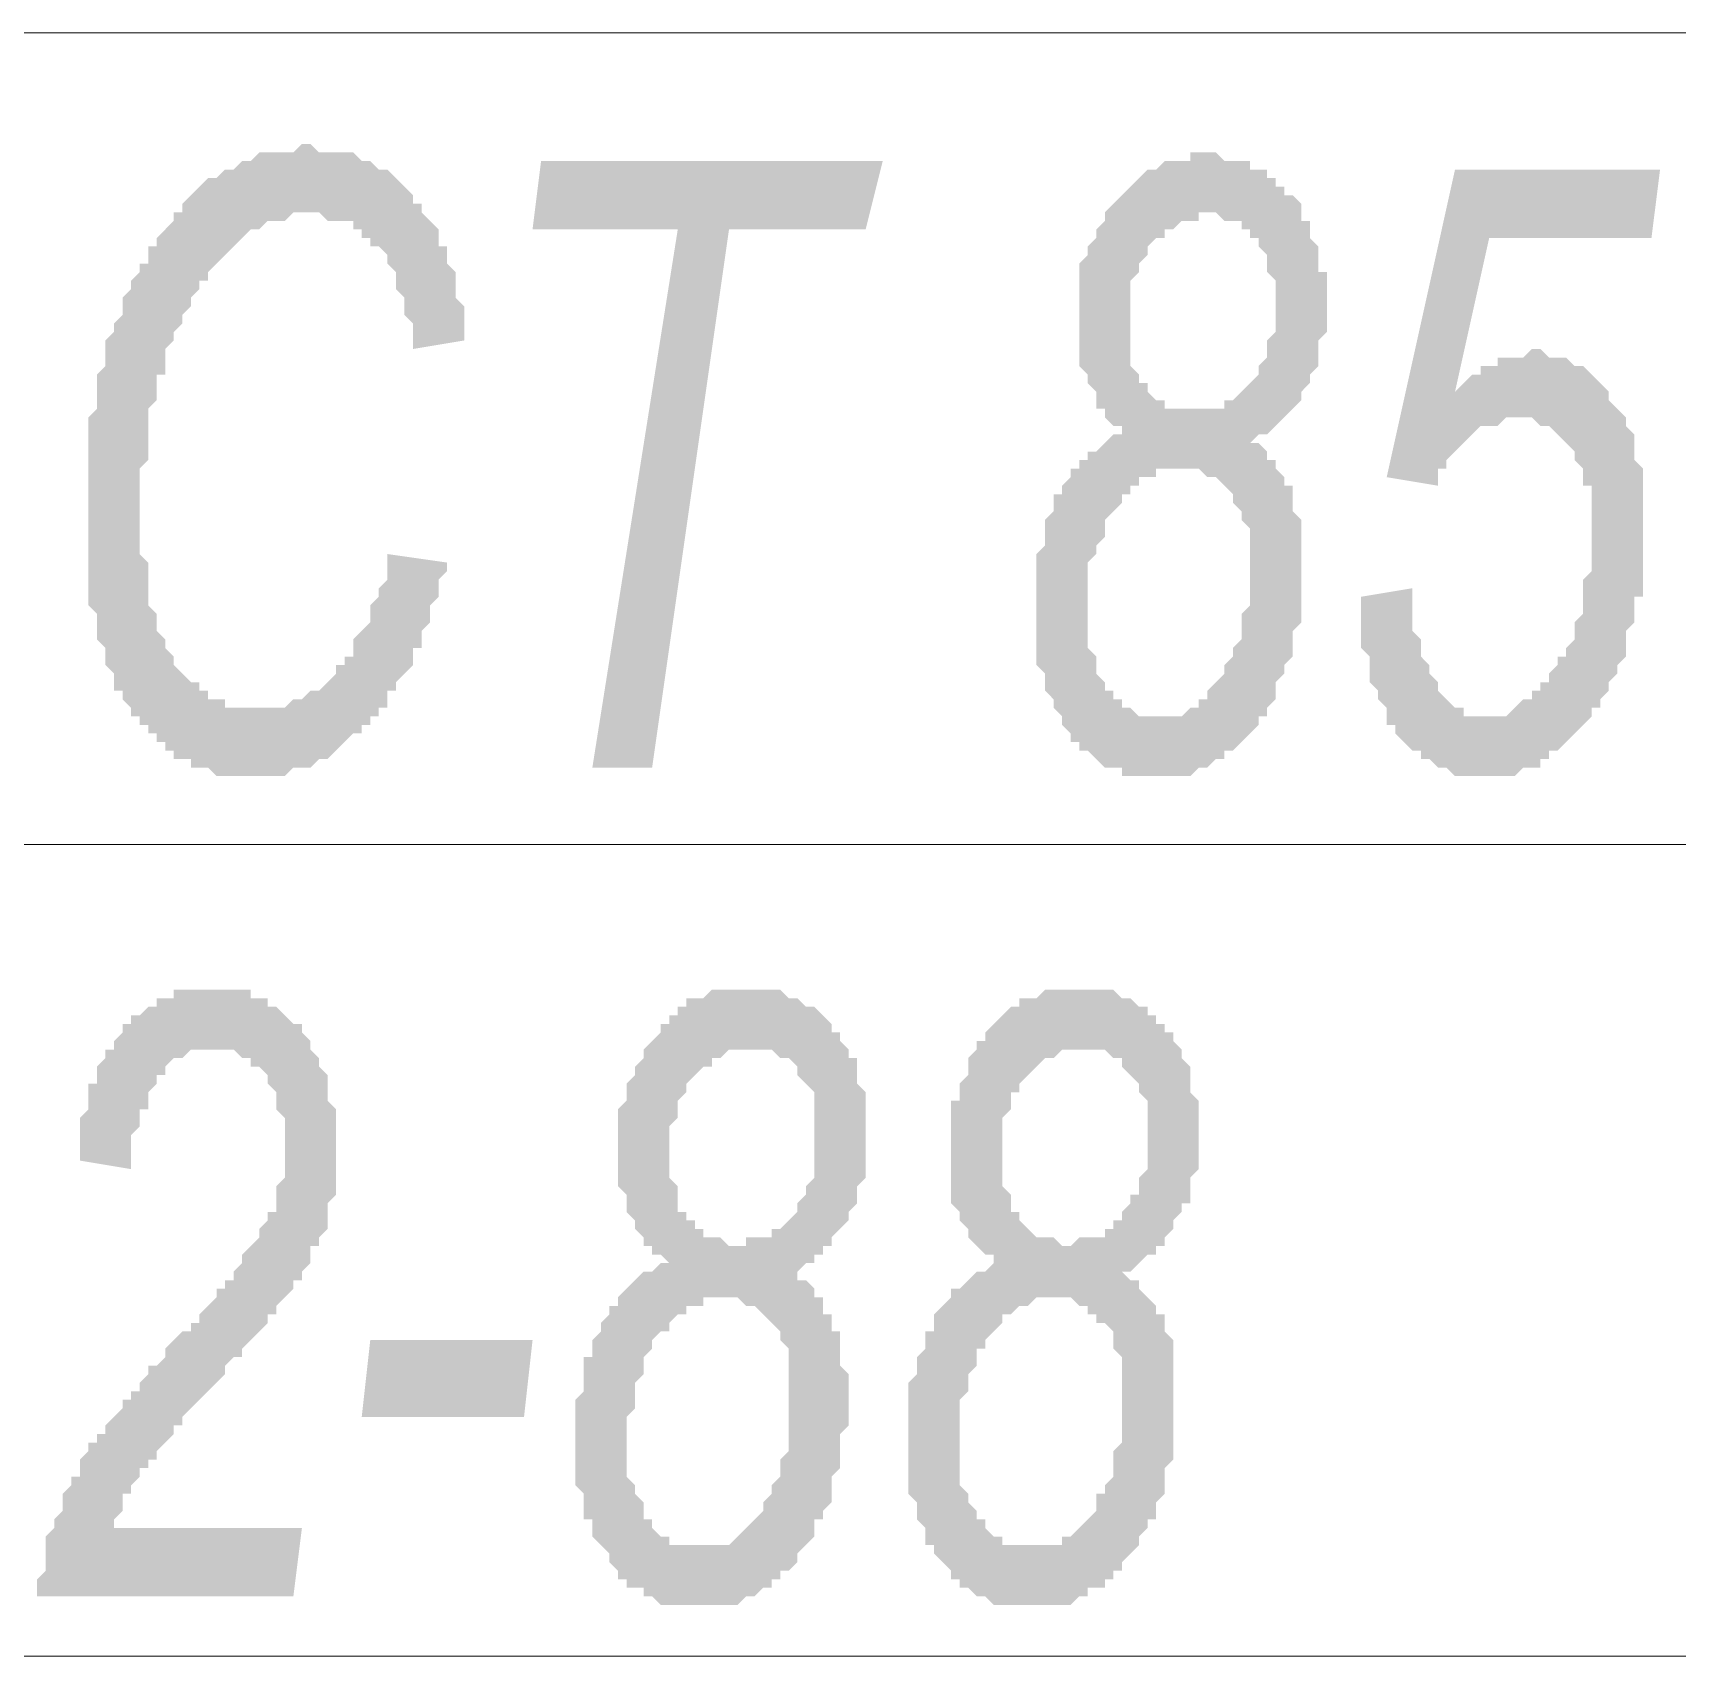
# Model space of a CAD drawing. Header units: millimetres. Extents: x 1372 to 666090, y 1285 to 31551.
# Drawn here: x 630213 to 631016, y 24317 to 25109 of the extents above; entities that cross this region are included whole.
import ezdxf

# ---------------------------------------------------------------- set-up
doc = ezdxf.new("R2010")
doc.units = ezdxf.units.MM
doc.layers.add('PDF _0', color=7, linetype='Continuous')
doc.layers.add('PDF _75-АЗ Штамп', color=7, linetype='Continuous')

msp = doc.modelspace()

# ---------------------------------------------------------------- hatches: boundary and pattern name
at = {"layer": 'PDF _75-АЗ Штамп', "transparency": 33554559}
for points in [[(630386.07, 24854.88), (630415.27, 24850.71), (630415.27, 24846.54), (630411.1, 24842.37), (630411.1, 24838.2), (630411.1, 24834.03), (630406.93, 24829.85), (630406.93, 24825.68), (630406.93, 24821.51), (630402.75, 24817.34), (630402.75, 24813.17), (630402.75, 24809), (630398.58, 24809), (630398.58, 24804.83), (630398.58, 24800.65), (630394.41, 24796.48), (630394.41, 24796.48), (630390.24, 24792.31), (630390.24, 24788.14), (630386.07, 24788.14), (630386.07, 24783.97), (630386.07, 24779.8), (630381.9, 24779.8), (630381.9, 24775.63), (630377.73, 24775.63), (630377.73, 24771.45), (630373.55, 24771.45), (630373.55, 24767.28), (630369.38, 24767.28), (630365.21, 24763.11), (630365.21, 24763.11), (630361.04, 24758.94), (630361.04, 24758.94), (630356.87, 24754.77), (630352.7, 24754.77), (630352.7, 24754.77), (630348.53, 24750.6), (630344.35, 24750.6), (630344.35, 24750.6), (630340.18, 24750.6), (630336.01, 24746.43), (630336.01, 24746.43), (630331.84, 24746.43), (630327.67, 24746.43), (630327.67, 24746.43), (630323.5, 24746.43), (630319.33, 24746.43), (630319.33, 24746.43), (630319.33, 24746.43), (630315.16, 24746.43), (630310.98, 24746.43), (630306.81, 24746.43), (630306.81, 24746.43), (630302.64, 24746.43), (630298.47, 24750.6), (630298.47, 24750.6), (630294.3, 24750.6), (630290.13, 24750.6), (630290.13, 24754.77), (630285.96, 24754.77), (630281.78, 24754.77), (630281.78, 24758.94), (630277.61, 24758.94), (630277.61, 24763.11), (630273.44, 24763.11), (630273.44, 24767.28), (630269.27, 24767.28), (630269.27, 24771.45), (630265.1, 24771.45), (630265.1, 24775.63), (630260.93, 24775.63), (630260.93, 24779.8), (630260.93, 24779.8), (630256.76, 24783.97), (630256.76, 24788.14), (630252.58, 24788.14), (630252.58, 24792.31), (630252.58, 24796.48), (630248.41, 24800.65), (630248.41, 24800.65), (630248.41, 24804.83), (630248.41, 24809), (630244.24, 24813.17), (630244.24, 24817.34), (630244.24, 24821.51), (630244.24, 24825.68), (630240.07, 24829.85), (630240.07, 24834.03), (630240.07, 24838.2), (630240.07, 24842.37), (630240.07, 24846.54), (630240.07, 24850.71), (630240.07, 24854.88), (630240.07, 24859.05), (630240.07, 24863.22), (630240.07, 24867.4), (630240.07, 24871.57), (630240.07, 24871.57), (630240.07, 24879.91), (630240.07, 24884.08), (630240.07, 24888.25), (630240.07, 24892.42), (630240.07, 24896.6), (630240.07, 24900.77), (630240.07, 24904.94), (630240.07, 24909.11), (630240.07, 24913.28), (630240.07, 24917.45), (630240.07, 24921.62), (630244.24, 24925.8), (630244.24, 24929.97), (630244.24, 24934.14), (630244.24, 24934.14), (630244.24, 24938.31), (630244.24, 24942.48), (630248.41, 24946.65), (630248.41, 24950.82), (630248.41, 24955), (630248.41, 24959.17), (630252.58, 24963.34), (630252.58, 24963.34), (630252.58, 24967.51), (630256.76, 24971.68), (630256.76, 24975.85), (630256.76, 24980.02), (630260.93, 24984.2), (630260.93, 24984.2), (630260.93, 24988.37), (630265.1, 24992.54), (630265.1, 24996.71), (630269.27, 24996.71), (630269.27, 25000.88), (630269.27, 25005.05), (630273.44, 25005.05), (630273.44, 25009.22), (630277.61, 25013.39), (630277.61, 25013.39), (630281.78, 25017.57), (630281.78, 25021.74), (630285.96, 25021.74), (630285.96, 25025.91), (630290.13, 25030.08), (630290.13, 25030.08), (630294.3, 25034.25), (630294.3, 25034.25), (630298.47, 25038.42), (630302.64, 25038.42), (630302.64, 25038.42), (630306.81, 25042.59), (630306.81, 25042.59), (630310.98, 25042.59), (630315.16, 25046.77), (630315.16, 25046.77), (630319.33, 25046.77), (630323.5, 25050.94), (630323.5, 25050.94), (630327.67, 25050.94), (630331.84, 25050.94), (630331.84, 25050.94), (630336.01, 25050.94), (630340.18, 25050.94), (630340.18, 25050.94), (630344.35, 25055.11), (630348.53, 25055.11), (630348.53, 25055.11), (630352.7, 25050.94), (630356.87, 25050.94), (630361.04, 25050.94), (630361.04, 25050.94), (630365.21, 25050.94), (630369.38, 25050.94), (630369.38, 25050.94), (630373.55, 25046.77), (630377.73, 25046.77), (630377.73, 25046.77), (630381.9, 25042.59), (630386.07, 25042.59), (630386.07, 25042.59), (630390.24, 25038.42), (630390.24, 25038.42), (630394.41, 25034.25), (630394.41, 25034.25), (630398.58, 25030.08), (630398.58, 25030.08), (630398.58, 25025.91), (630402.75, 25025.91), (630402.75, 25021.74), (630406.93, 25017.57), (630406.93, 25017.57), (630411.1, 25013.39), (630411.1, 25009.22), (630411.1, 25005.05), (630415.27, 25005.05), (630415.27, 25000.88), (630415.27, 24996.71), (630419.44, 24992.54), (630419.44, 24988.37), (630419.44, 24984.2), (630419.44, 24980.02), (630423.61, 24975.85), (630423.61, 24971.68), (630423.61, 24967.51), (630423.61, 24963.34), (630423.61, 24959.17), (630423.61, 24959.17), (630398.58, 24955), (630398.58, 24959.17), (630398.58, 24967.51), (630394.41, 24971.68), (630394.41, 24975.85), (630394.41, 24975.85), (630394.41, 24980.02), (630390.24, 24984.2), (630390.24, 24988.37), (630390.24, 24992.54), (630386.07, 24996.71), (630386.07, 24996.71), (630386.07, 25000.88), (630381.9, 25005.05), (630381.9, 25005.05), (630377.73, 25005.05), (630377.73, 25009.22), (630373.55, 25009.22), (630373.55, 25013.39), (630369.38, 25013.39), (630369.38, 25017.57), (630365.21, 25017.57), (630361.04, 25017.57), (630361.04, 25017.57), (630356.87, 25017.57), (630352.7, 25021.74), (630348.53, 25021.74), (630348.53, 25021.74), (630344.35, 25021.74), (630344.35, 25021.74), (630340.18, 25021.74), (630336.01, 25017.57), (630336.01, 25017.57), (630331.84, 25017.57), (630327.67, 25017.57), (630327.67, 25017.57), (630323.5, 25013.39), (630319.33, 25013.39), (630319.33, 25013.39), (630315.16, 25009.22), (630315.16, 25009.22), (630310.98, 25005.05), (630310.98, 25005.05), (630306.81, 25000.88), (630306.81, 25000.88), (630302.64, 24996.71), (630302.64, 24996.71), (630298.47, 24992.54), (630298.47, 24988.37), (630294.3, 24988.37), (630294.3, 24984.2), (630290.13, 24980.02), (630290.13, 24975.85), (630285.96, 24971.68), (630285.96, 24971.68), (630285.96, 24967.51), (630281.78, 24963.34), (630281.78, 24963.34), (630281.78, 24959.17), (630277.61, 24955), (630277.61, 24950.82), (630277.61, 24946.65), (630277.61, 24942.48), (630273.44, 24942.48), (630273.44, 24938.31), (630273.44, 24934.14), (630273.44, 24929.97), (630269.27, 24925.8), (630269.27, 24921.62), (630269.27, 24917.45), (630269.27, 24913.28), (630269.27, 24909.11), (630269.27, 24904.94), (630269.27, 24900.77), (630265.1, 24896.6), (630265.1, 24892.42), (630265.1, 24888.25), (630265.1, 24884.08), (630265.1, 24879.91), (630265.1, 24875.74), (630265.1, 24871.57), (630265.1, 24867.4), (630265.1, 24863.22), (630265.1, 24859.05), (630265.1, 24854.88), (630269.27, 24850.71), (630269.27, 24846.54), (630269.27, 24842.37), (630269.27, 24838.2), (630269.27, 24834.03), (630269.27, 24829.85), (630273.44, 24825.68), (630273.44, 24821.51), (630273.44, 24817.34), (630273.44, 24817.34), (630277.61, 24813.17), (630277.61, 24809), (630277.61, 24809), (630281.78, 24804.83), (630281.78, 24804.83), (630281.78, 24800.65), (630285.96, 24796.48), (630285.96, 24796.48), (630290.13, 24792.31), (630294.3, 24792.31), (630294.3, 24788.14), (630298.47, 24788.14), (630298.47, 24783.97), (630302.64, 24783.97), (630306.81, 24783.97), (630306.81, 24779.8), (630310.98, 24779.8), (630315.16, 24779.8), (630315.16, 24779.8), (630319.33, 24779.8), (630323.5, 24779.8), (630323.5, 24779.8), (630327.67, 24779.8), (630327.67, 24779.8), (630331.84, 24779.8), (630336.01, 24779.8), (630336.01, 24779.8), (630340.18, 24783.97), (630340.18, 24783.97), (630344.35, 24783.97), (630348.53, 24788.14), (630348.53, 24788.14), (630352.7, 24788.14), (630356.87, 24792.31), (630356.87, 24792.31), (630361.04, 24796.48), (630361.04, 24800.65), (630365.21, 24800.65), (630365.21, 24804.83), (630369.38, 24804.83), (630369.38, 24809), (630369.38, 24813.17), (630373.55, 24817.34), (630373.55, 24817.34), (630377.73, 24821.51), (630377.73, 24825.68), (630377.73, 24829.85), (630381.9, 24834.03), (630381.9, 24838.2), (630381.9, 24838.2), (630386.07, 24842.37), (630386.07, 24846.54), (630386.07, 24850.71), (630386.07, 24854.88)], [(630486.18, 24750.6), (630527.9, 25013.39), (630456.98, 25013.39), (630461.15, 25046.77), (630628.01, 25046.77), (630619.67, 25013.39), (630552.92, 25013.39), (630515.38, 24750.6)], [(630861.61, 24834.03), (630886.64, 24838.2), (630886.64, 24834.03), (630886.64, 24829.85), (630886.64, 24829.85), (630886.64, 24825.68), (630886.64, 24821.51), (630886.64, 24817.34), (630890.81, 24813.17), (630890.81, 24809), (630890.81, 24804.83), (630890.81, 24804.83), (630894.98, 24800.65), (630894.98, 24796.48), (630899.15, 24792.31), (630899.15, 24788.14), (630899.15, 24788.14), (630903.32, 24783.97), (630903.32, 24783.97), (630907.49, 24779.8), (630911.66, 24779.8), (630911.66, 24775.63), (630915.84, 24775.63), (630920.01, 24775.63), (630920.01, 24775.63), (630924.18, 24775.63), (630924.18, 24775.63), (630928.35, 24775.63), (630932.52, 24775.63), (630932.52, 24775.63), (630936.69, 24779.8), (630936.69, 24779.8), (630940.86, 24783.97), (630945.04, 24783.97), (630945.04, 24788.14), (630945.04, 24788.14), (630949.21, 24788.14), (630949.21, 24792.31), (630953.38, 24792.31), (630953.38, 24796.48), (630957.55, 24800.65), (630957.55, 24804.83), (630961.72, 24804.83), (630961.72, 24809), (630965.89, 24813.17), (630965.89, 24817.34), (630965.89, 24821.51), (630965.89, 24821.51), (630970.06, 24825.68), (630970.06, 24829.85), (630970.06, 24834.03), (630970.06, 24838.2), (630970.06, 24842.37), (630974.24, 24846.54), (630974.24, 24850.71), (630974.24, 24854.88), (630974.24, 24854.88), (630974.24, 24859.05), (630974.24, 24863.22), (630974.24, 24867.4), (630974.24, 24871.57), (630974.24, 24875.74), (630974.24, 24879.91), (630974.24, 24884.08), (630974.24, 24888.25), (630970.06, 24888.25), (630970.06, 24892.42), (630970.06, 24896.6), (630965.89, 24900.77), (630965.89, 24904.94), (630965.89, 24904.94), (630961.72, 24909.11), (630961.72, 24909.11), (630957.55, 24913.28), (630957.55, 24913.28), (630953.38, 24917.45), (630949.21, 24917.45), (630949.21, 24917.45), (630945.04, 24921.62), (630940.86, 24921.62), (630940.86, 24921.62), (630936.69, 24921.62), (630932.52, 24921.62), (630932.52, 24921.62), (630928.35, 24917.45), (630924.18, 24917.45), (630924.18, 24917.45), (630920.01, 24917.45), (630915.84, 24913.28), (630915.84, 24913.28), (630911.66, 24909.11), (630911.66, 24909.11), (630907.49, 24904.94), (630907.49, 24904.94), (630903.32, 24900.77), (630903.32, 24896.6), (630899.15, 24896.6), (630899.15, 24892.42), (630899.15, 24888.25), (630874.12, 24892.42), (630907.49, 25042.59), (631007.61, 25042.59), (631003.43, 25009.22), (630924.18, 25009.22), (630907.49, 24934.14), (630911.66, 24938.31), (630911.66, 24938.31), (630915.84, 24942.48), (630920.01, 24942.48), (630920.01, 24946.65), (630924.18, 24946.65), (630924.18, 24946.65), (630928.35, 24946.65), (630928.35, 24950.82), (630932.52, 24950.82), (630936.69, 24950.82), (630936.69, 24950.82), (630940.86, 24950.82), (630945.04, 24955), (630945.04, 24955), (630949.21, 24955), (630953.38, 24950.82), (630953.38, 24950.82), (630957.55, 24950.82), (630961.72, 24950.82), (630961.72, 24950.82), (630965.89, 24946.65), (630965.89, 24946.65), (630970.06, 24946.65), (630974.24, 24942.48), (630974.24, 24942.48), (630978.41, 24938.31), (630978.41, 24938.31), (630982.58, 24934.14), (630982.58, 24929.97), (630982.58, 24929.97), (630986.75, 24925.8), (630986.75, 24925.8), (630990.92, 24921.62), (630990.92, 24917.45), (630990.92, 24917.45), (630995.09, 24913.28), (630995.09, 24909.11), (630995.09, 24904.94), (630995.09, 24900.77), (630999.26, 24896.6), (630999.26, 24892.42), (630999.26, 24888.25), (630999.26, 24884.08), (630999.26, 24879.91), (630999.26, 24875.74), (630999.26, 24871.57), (630999.26, 24867.4), (630999.26, 24863.22), (630999.26, 24859.05), (630999.26, 24854.88), (630999.26, 24850.71), (630999.26, 24846.54), (630999.26, 24842.37), (630999.26, 24838.2), (630999.26, 24834.03), (630995.09, 24834.03), (630995.09, 24829.85), (630995.09, 24825.68), (630995.09, 24821.51), (630990.92, 24817.34), (630990.92, 24813.17), (630990.92, 24809), (630990.92, 24804.83), (630986.75, 24800.65), (630986.75, 24796.48), (630986.75, 24796.48), (630982.58, 24792.31), (630982.58, 24788.14), (630978.41, 24783.97), (630978.41, 24779.8), (630974.24, 24779.8), (630974.24, 24775.63), (630970.06, 24771.45), (630970.06, 24771.45), (630965.89, 24767.28), (630965.89, 24767.28), (630961.72, 24763.11), (630961.72, 24763.11), (630957.55, 24758.94), (630953.38, 24758.94), (630953.38, 24754.77), (630949.21, 24754.77), (630949.21, 24750.6), (630945.04, 24750.6), (630940.86, 24750.6), (630940.86, 24750.6), (630936.69, 24746.43), (630932.52, 24746.43), (630932.52, 24746.43), (630928.35, 24746.43), (630924.18, 24746.43), (630924.18, 24746.43), (630920.01, 24746.43), (630915.84, 24746.43), (630915.84, 24746.43), (630911.66, 24746.43), (630907.49, 24746.43), (630907.49, 24746.43), (630903.32, 24750.6), (630899.15, 24750.6), (630899.15, 24750.6), (630894.98, 24754.77), (630894.98, 24754.77), (630890.81, 24754.77), (630890.81, 24758.94), (630886.64, 24758.94), (630882.46, 24763.11), (630882.46, 24763.11), (630878.29, 24767.28), (630878.29, 24771.45), (630874.12, 24771.45), (630874.12, 24775.63), (630874.12, 24779.8), (630869.95, 24783.97), (630869.95, 24788.14), (630869.95, 24788.14), (630865.78, 24792.31), (630865.78, 24796.48), (630865.78, 24800.65), (630865.78, 24804.83), (630861.61, 24809), (630861.61, 24813.17), (630861.61, 24817.34), (630861.61, 24821.51), (630861.61, 24825.68), (630861.61, 24829.85), (630861.61, 24829.85), (630861.61, 24834.03), (630861.61, 24834.03)], [(630215.04, 24345.97), (630215.04, 24350.14), (630215.04, 24354.31), (630219.21, 24358.49), (630219.21, 24362.66), (630219.21, 24366.83), (630219.21, 24371), (630219.21, 24375.17), (630223.38, 24379.34), (630223.38, 24383.51), (630223.38, 24383.51), (630227.56, 24387.69), (630227.56, 24391.86), (630227.56, 24391.86), (630227.56, 24396.03), (630231.73, 24400.2), (630231.73, 24404.37), (630235.9, 24404.37), (630235.9, 24408.54), (630235.9, 24412.71), (630240.07, 24416.89), (630240.07, 24421.06), (630244.24, 24421.06), (630244.24, 24425.23), (630244.24, 24425.23), (630248.41, 24425.23), (630248.41, 24429.4), (630248.41, 24429.4), (630252.58, 24433.57), (630252.58, 24433.57), (630256.76, 24437.74), (630256.76, 24441.91), (630260.93, 24441.91), (630260.93, 24446.09), (630265.1, 24446.09), (630265.1, 24450.26), (630269.27, 24454.43), (630269.27, 24458.6), (630273.44, 24458.6), (630277.61, 24462.77), (630277.61, 24466.94), (630281.78, 24471.11), (630285.96, 24475.29), (630290.13, 24475.29), (630290.13, 24479.46), (630294.3, 24479.46), (630294.3, 24483.63), (630298.47, 24487.8), (630302.64, 24491.97), (630302.64, 24496.14), (630306.81, 24496.14), (630306.81, 24500.31), (630310.98, 24500.31), (630310.98, 24504.49), (630315.16, 24508.66), (630315.16, 24508.66), (630315.16, 24508.66), (630315.16, 24512.83), (630319.33, 24517), (630319.33, 24517), (630323.5, 24521.17), (630323.5, 24525.34), (630327.67, 24529.51), (630327.67, 24533.68), (630331.84, 24533.68), (630331.84, 24537.86), (630331.84, 24542.03), (630331.84, 24542.03), (630331.84, 24546.2), (630336.01, 24550.37), (630336.01, 24554.54), (630336.01, 24558.71), (630336.01, 24562.88), (630336.01, 24567.06), (630336.01, 24571.23), (630336.01, 24575.4), (630336.01, 24575.4), (630336.01, 24579.57), (630331.84, 24583.74), (630331.84, 24587.91), (630331.84, 24592.08), (630327.67, 24596.26), (630327.67, 24596.26), (630327.67, 24600.43), (630323.5, 24604.6), (630319.33, 24604.6), (630319.33, 24608.77), (630315.16, 24608.77), (630315.16, 24608.77), (630310.98, 24612.94), (630306.81, 24612.94), (630306.81, 24612.94), (630302.64, 24612.94), (630302.64, 24612.94), (630298.47, 24612.94), (630294.3, 24612.94), (630294.3, 24612.94), (630290.13, 24612.94), (630285.96, 24608.77), (630285.96, 24608.77), (630281.78, 24608.77), (630277.61, 24604.6), (630277.61, 24600.43), (630273.44, 24600.43), (630273.44, 24596.26), (630273.44, 24596.26), (630269.27, 24592.08), (630269.27, 24587.91), (630269.27, 24583.74), (630265.1, 24583.74), (630265.1, 24579.57), (630265.1, 24575.4), (630260.93, 24571.23), (630260.93, 24567.06), (630260.93, 24562.88), (630260.93, 24558.71), (630260.93, 24554.54), (630235.9, 24558.71), (630235.9, 24562.88), (630235.9, 24567.06), (630235.9, 24571.23), (630235.9, 24575.4), (630235.9, 24579.57), (630240.07, 24583.74), (630240.07, 24587.91), (630240.07, 24592.08), (630240.07, 24596.26), (630244.24, 24596.26), (630244.24, 24600.43), (630244.24, 24604.6), (630248.41, 24608.77), (630248.41, 24612.94), (630252.58, 24612.94), (630252.58, 24617.11), (630256.76, 24621.28), (630256.76, 24621.28), (630256.76, 24625.46), (630260.93, 24625.46), (630260.93, 24629.63), (630265.1, 24629.63), (630269.27, 24633.8), (630269.27, 24633.8), (630273.44, 24633.8), (630273.44, 24637.97), (630277.61, 24637.97), (630281.78, 24637.97), (630281.78, 24642.14), (630285.96, 24642.14), (630290.13, 24642.14), (630290.13, 24642.14), (630294.3, 24642.14), (630298.47, 24642.14), (630298.47, 24642.14), (630302.64, 24642.14), (630306.81, 24642.14), (630310.98, 24642.14), (630310.98, 24642.14), (630315.16, 24642.14), (630319.33, 24642.14), (630319.33, 24637.97), (630323.5, 24637.97), (630327.67, 24637.97), (630327.67, 24633.8), (630331.84, 24633.8), (630331.84, 24633.8), (630336.01, 24629.63), (630336.01, 24629.63), (630340.18, 24625.46), (630344.35, 24625.46), (630344.35, 24621.28), (630348.53, 24617.11), (630348.53, 24617.11), (630348.53, 24612.94), (630352.7, 24608.77), (630352.7, 24604.6), (630352.7, 24604.6), (630356.87, 24600.43), (630356.87, 24596.26), (630356.87, 24592.08), (630356.87, 24587.91), (630361.04, 24583.74), (630361.04, 24579.57), (630361.04, 24575.4), (630361.04, 24571.23), (630361.04, 24567.06), (630361.04, 24562.88), (630361.04, 24562.88), (630361.04, 24558.71), (630361.04, 24554.54), (630361.04, 24554.54), (630361.04, 24550.37), (630361.04, 24546.2), (630361.04, 24542.03), (630356.87, 24537.86), (630356.87, 24533.68), (630356.87, 24529.51), (630356.87, 24525.34), (630352.7, 24521.17), (630352.7, 24517), (630348.53, 24517), (630348.53, 24512.83), (630348.53, 24508.66), (630348.53, 24508.66), (630344.35, 24504.49), (630344.35, 24504.49), (630344.35, 24504.49), (630344.35, 24500.31), (630340.18, 24500.31), (630340.18, 24496.14), (630340.18, 24496.14), (630336.01, 24491.97), (630336.01, 24491.97), (630331.84, 24487.8), (630331.84, 24483.63), (630327.67, 24483.63), (630327.67, 24479.46), (630323.5, 24475.29), (630323.5, 24475.29), (630319.33, 24471.11), (630315.16, 24466.94), (630315.16, 24462.77), (630310.98, 24462.77), (630306.81, 24458.6), (630306.81, 24454.43), (630302.64, 24450.26), (630298.47, 24446.09), (630294.3, 24441.91), (630294.3, 24441.91), (630290.13, 24437.74), (630285.96, 24433.57), (630285.96, 24429.4), (630281.78, 24429.4), (630281.78, 24425.23), (630277.61, 24421.06), (630277.61, 24421.06), (630273.44, 24416.89), (630273.44, 24412.71), (630269.27, 24412.71), (630269.27, 24408.54), (630265.1, 24408.54), (630265.1, 24404.37), (630260.93, 24400.2), (630260.93, 24396.03), (630256.76, 24396.03), (630256.76, 24391.86), (630256.76, 24387.69), (630252.58, 24383.51), (630252.58, 24383.51), (630252.58, 24379.34), (630344.35, 24379.34), (630340.18, 24345.97)]]:
    msp.add_hatch(color=256, dxfattribs=at).paths.add_polyline_path(points)
h = msp.add_hatch(color=256, dxfattribs=at)
h.paths.add_polyline_path([(630744.81, 24913.28), (630744.81, 24917.45), (630740.64, 24917.45), (630736.47, 24921.62), (630736.47, 24925.8), (630732.29, 24925.8), (630732.29, 24929.97), (630732.29, 24934.14), (630728.12, 24938.31), (630728.12, 24938.31), (630728.12, 24942.48), (630723.95, 24946.65), (630723.95, 24950.82), (630723.95, 24950.82), (630723.95, 24955), (630723.95, 24959.17), (630723.95, 24963.34), (630723.95, 24967.51), (630723.95, 24971.68), (630723.95, 24975.85), (630723.95, 24980.02), (630723.95, 24984.2), (630723.95, 24988.37), (630723.95, 24992.54), (630723.95, 24996.71), (630728.12, 25000.88), (630728.12, 25000.88), (630728.12, 25005.05), (630732.29, 25009.22), (630732.29, 25013.39), (630736.47, 25017.57), (630736.47, 25017.57), (630736.47, 25021.74), (630740.64, 25025.91), (630740.64, 25025.91), (630744.81, 25030.08), (630744.81, 25030.08), (630748.98, 25034.25), (630748.98, 25034.25), (630753.15, 25038.42), (630753.15, 25038.42), (630757.32, 25042.59), (630761.49, 25042.59), (630761.49, 25042.59), (630765.67, 25046.77), (630769.84, 25046.77), (630769.84, 25046.77), (630774.01, 25046.77), (630778.18, 25046.77), (630778.18, 25050.94), (630782.35, 25050.94), (630786.52, 25050.94), (630786.52, 25050.94), (630790.69, 25050.94), (630794.87, 25046.77), (630799.04, 25046.77), (630799.04, 25046.77), (630803.21, 25046.77), (630807.38, 25046.77), (630807.38, 25042.59), (630811.55, 25042.59), (630815.72, 25042.59), (630815.72, 25038.42), (630819.89, 25038.42), (630819.89, 25034.25), (630824.06, 25034.25), (630824.06, 25030.08), (630828.24, 25030.08), (630828.24, 25030.08), (630832.41, 25025.91), (630832.41, 25021.74), (630832.41, 25017.57), (630836.58, 25017.57), (630836.58, 25013.39), (630836.58, 25009.22), (630840.75, 25005.05), (630840.75, 25000.88), (630840.75, 24996.71), (630840.75, 24992.54), (630844.92, 24992.54), (630844.92, 24988.37), (630844.92, 24984.2), (630844.92, 24980.02), (630844.92, 24975.85), (630844.92, 24971.68), (630844.92, 24967.51), (630844.92, 24963.34), (630840.75, 24959.17), (630840.75, 24955), (630840.75, 24950.82), (630840.75, 24950.82), (630840.75, 24946.65), (630836.58, 24942.48), (630836.58, 24938.31), (630836.58, 24938.31), (630832.41, 24934.14), (630832.41, 24934.14), (630832.41, 24929.97), (630828.24, 24925.8), (630828.24, 24925.8), (630824.06, 24921.62), (630819.89, 24917.45), (630819.89, 24917.45), (630815.72, 24913.28), (630815.72, 24913.28), (630811.55, 24913.28), (630807.38, 24909.11), (630811.55, 24909.11), (630815.72, 24904.94), (630815.72, 24900.77), (630819.89, 24900.77), (630819.89, 24896.6), (630824.06, 24892.42), (630824.06, 24892.42), (630824.06, 24888.25), (630828.24, 24888.25), (630828.24, 24884.08), (630828.24, 24879.91), (630828.24, 24875.74), (630832.41, 24871.57), (630832.41, 24867.4), (630832.41, 24863.22), (630832.41, 24859.05), (630832.41, 24854.88), (630832.41, 24850.71), (630832.41, 24846.54), (630832.41, 24842.37), (630832.41, 24838.2), (630832.41, 24834.03), (630832.41, 24829.85), (630832.41, 24829.85), (630832.41, 24825.68), (630832.41, 24821.51), (630828.24, 24817.34), (630828.24, 24813.17), (630828.24, 24809), (630828.24, 24804.83), (630824.06, 24800.65), (630824.06, 24796.48), (630824.06, 24796.48), (630819.89, 24792.31), (630819.89, 24788.14), (630819.89, 24783.97), (630815.72, 24779.8), (630815.72, 24779.8), (630815.72, 24775.63), (630811.55, 24775.63), (630811.55, 24771.45), (630807.38, 24767.28), (630807.38, 24767.28), (630803.21, 24763.11), (630803.21, 24763.11), (630799.04, 24758.94), (630794.87, 24758.94), (630794.87, 24754.77), (630790.69, 24754.77), (630790.69, 24754.77), (630786.52, 24750.6), (630782.35, 24750.6), (630782.35, 24750.6), (630778.18, 24746.43), (630774.01, 24746.43), (630774.01, 24746.43), (630769.84, 24746.43), (630765.67, 24746.43), (630765.67, 24746.43), (630761.49, 24746.43), (630757.32, 24746.43), (630753.15, 24746.43), (630753.15, 24746.43), (630748.98, 24746.43), (630744.81, 24746.43), (630744.81, 24750.6), (630740.64, 24750.6), (630736.47, 24750.6), (630736.47, 24750.6), (630732.29, 24754.77), (630732.29, 24754.77), (630728.12, 24758.94), (630723.95, 24758.94), (630723.95, 24763.11), (630719.78, 24763.11), (630719.78, 24767.28), (630719.78, 24767.28), (630715.61, 24771.45), (630715.61, 24775.63), (630711.44, 24779.8), (630711.44, 24779.8), (630711.44, 24783.97), (630707.27, 24788.14), (630707.27, 24792.31), (630707.27, 24796.48), (630703.09, 24800.65), (630703.09, 24800.65), (630703.09, 24804.83), (630703.09, 24809), (630703.09, 24813.17), (630703.09, 24817.34), (630703.09, 24821.51), (630703.09, 24825.68), (630703.09, 24829.85), (630703.09, 24834.03), (630703.09, 24838.2), (630703.09, 24842.37), (630703.09, 24846.54), (630703.09, 24850.71), (630703.09, 24854.88), (630707.27, 24859.05), (630707.27, 24863.22), (630707.27, 24867.4), (630707.27, 24871.57), (630711.44, 24875.74), (630711.44, 24875.74), (630711.44, 24879.91), (630711.44, 24884.08), (630715.61, 24884.08), (630715.61, 24888.25), (630719.78, 24892.42), (630719.78, 24896.6), (630723.95, 24896.6), (630723.95, 24900.77), (630728.12, 24900.77), (630728.12, 24904.94), (630732.29, 24904.94), (630736.47, 24909.11), (630736.47, 24909.11), (630740.64, 24913.28), (630744.81, 24913.28), (630744.81, 24913.28)], flags=0)
h.paths.add_polyline_path([(630748.98, 24967.51), (630748.98, 24963.34), (630748.98, 24959.17), (630748.98, 24955), (630748.98, 24950.82), (630748.98, 24946.65), (630753.15, 24942.48), (630753.15, 24938.31), (630757.32, 24938.31), (630757.32, 24934.14), (630757.32, 24934.14), (630761.49, 24929.97), (630761.49, 24929.97), (630765.67, 24929.97), (630765.67, 24925.8), (630769.84, 24925.8), (630774.01, 24925.8), (630778.18, 24925.8), (630778.18, 24925.8), (630778.18, 24925.8), (630782.35, 24925.8), (630786.52, 24925.8), (630790.69, 24925.8), (630790.69, 24925.8), (630794.87, 24925.8), (630794.87, 24929.97), (630799.04, 24929.97), (630803.21, 24934.14), (630803.21, 24934.14), (630807.38, 24938.31), (630807.38, 24938.31), (630807.38, 24938.31), (630811.55, 24942.48), (630811.55, 24946.65), (630815.72, 24950.82), (630815.72, 24950.82), (630815.72, 24955), (630815.72, 24959.17), (630819.89, 24963.34), (630819.89, 24967.51), (630819.89, 24971.68), (630819.89, 24975.85), (630819.89, 24975.85), (630819.89, 24980.02), (630819.89, 24984.2), (630819.89, 24988.37), (630815.72, 24992.54), (630815.72, 24996.71), (630815.72, 25000.88), (630811.55, 25005.05), (630811.55, 25005.05), (630811.55, 25009.22), (630807.38, 25009.22), (630807.38, 25013.39), (630803.21, 25013.39), (630803.21, 25017.57), (630799.04, 25017.57), (630794.87, 25017.57), (630794.87, 25017.57), (630790.69, 25021.74), (630786.52, 25021.74), (630786.52, 25021.74), (630782.35, 25021.74), (630782.35, 25017.57), (630778.18, 25017.57), (630774.01, 25017.57), (630774.01, 25017.57), (630769.84, 25013.39), (630765.67, 25013.39), (630765.67, 25013.39), (630765.67, 25009.22), (630761.49, 25009.22), (630757.32, 25005.05), (630757.32, 25000.88), (630757.32, 25000.88), (630753.15, 24996.71), (630753.15, 24992.54), (630753.15, 24992.54), (630748.98, 24988.37), (630748.98, 24984.2), (630748.98, 24980.02), (630748.98, 24975.85), (630748.98, 24971.68), (630748.98, 24967.51), (630748.98, 24967.51)], flags=0)
h.paths.add_polyline_path([(630728.12, 24821.51), (630728.12, 24821.51), (630728.12, 24817.34), (630728.12, 24813.17), (630728.12, 24809), (630732.29, 24804.83), (630732.29, 24800.65), (630732.29, 24800.65), (630732.29, 24796.48), (630736.47, 24792.31), (630736.47, 24788.14), (630740.64, 24788.14), (630740.64, 24783.97), (630744.81, 24783.97), (630744.81, 24779.8), (630744.81, 24779.8), (630748.98, 24779.8), (630753.15, 24775.63), (630753.15, 24775.63), (630757.32, 24775.63), (630761.49, 24775.63), (630765.67, 24775.63), (630765.67, 24775.63), (630765.67, 24775.63), (630769.84, 24775.63), (630774.01, 24775.63), (630774.01, 24775.63), (630778.18, 24779.8), (630778.18, 24779.8), (630782.35, 24779.8), (630782.35, 24783.97), (630786.52, 24783.97), (630786.52, 24788.14), (630790.69, 24792.31), (630790.69, 24792.31), (630794.87, 24796.48), (630794.87, 24800.65), (630799.04, 24804.83), (630799.04, 24804.83), (630799.04, 24809), (630803.21, 24813.17), (630803.21, 24817.34), (630803.21, 24821.51), (630803.21, 24825.68), (630807.38, 24829.85), (630807.38, 24834.03), (630807.38, 24838.2), (630807.38, 24842.37), (630807.38, 24846.54), (630807.38, 24850.71), (630807.38, 24850.71), (630807.38, 24854.88), (630807.38, 24859.05), (630807.38, 24863.22), (630807.38, 24867.4), (630803.21, 24871.57), (630803.21, 24875.74), (630803.21, 24875.74), (630799.04, 24879.91), (630799.04, 24884.08), (630799.04, 24884.08), (630794.87, 24888.25), (630794.87, 24888.25), (630790.69, 24892.42), (630790.69, 24892.42), (630786.52, 24892.42), (630782.35, 24896.6), (630782.35, 24896.6), (630778.18, 24896.6), (630774.01, 24896.6), (630774.01, 24896.6), (630769.84, 24896.6), (630769.84, 24896.6), (630765.67, 24896.6), (630761.49, 24896.6), (630761.49, 24892.42), (630757.32, 24892.42), (630753.15, 24892.42), (630753.15, 24888.25), (630748.98, 24888.25), (630748.98, 24884.08), (630744.81, 24884.08), (630744.81, 24879.91), (630740.64, 24875.74), (630740.64, 24875.74), (630740.64, 24875.74), (630736.47, 24871.57), (630736.47, 24867.4), (630736.47, 24863.22), (630732.29, 24859.05), (630732.29, 24859.05), (630732.29, 24854.88), (630728.12, 24850.71), (630728.12, 24846.54), (630728.12, 24842.37), (630728.12, 24838.2), (630728.12, 24834.03), (630728.12, 24829.85), (630728.12, 24825.68), (630728.12, 24821.51)], flags=0)
h = msp.add_hatch(color=256, dxfattribs=at)
h.paths.add_polyline_path([(630523.72, 24508.66), (630519.55, 24512.83), (630515.38, 24512.83), (630515.38, 24517), (630511.21, 24517), (630511.21, 24521.17), (630507.04, 24525.34), (630507.04, 24525.34), (630507.04, 24529.51), (630502.87, 24533.68), (630502.87, 24533.68), (630502.87, 24537.86), (630502.87, 24542.03), (630498.7, 24546.2), (630498.7, 24550.37), (630498.7, 24554.54), (630498.7, 24558.71), (630498.7, 24562.88), (630498.7, 24567.06), (630498.7, 24571.23), (630498.7, 24575.4), (630498.7, 24579.57), (630498.7, 24583.74), (630502.87, 24587.91), (630502.87, 24587.91), (630502.87, 24592.08), (630502.87, 24596.26), (630507.04, 24600.43), (630507.04, 24604.6), (630511.21, 24608.77), (630511.21, 24612.94), (630511.21, 24612.94), (630515.38, 24617.11), (630515.38, 24617.11), (630519.55, 24621.28), (630519.55, 24625.46), (630523.72, 24625.46), (630523.72, 24629.63), (630527.9, 24629.63), (630527.9, 24633.8), (630532.07, 24633.8), (630532.07, 24637.97), (630536.24, 24637.97), (630540.41, 24637.97), (630540.41, 24637.97), (630544.58, 24642.14), (630548.75, 24642.14), (630548.75, 24642.14), (630552.92, 24642.14), (630557.1, 24642.14), (630557.1, 24642.14), (630561.27, 24642.14), (630565.44, 24642.14), (630569.61, 24642.14), (630569.61, 24642.14), (630573.78, 24642.14), (630577.95, 24642.14), (630577.95, 24642.14), (630582.12, 24637.97), (630586.3, 24637.97), (630586.3, 24637.97), (630590.47, 24633.8), (630594.64, 24633.8), (630594.64, 24633.8), (630598.81, 24629.63), (630598.81, 24629.63), (630602.98, 24625.46), (630602.98, 24625.46), (630602.98, 24621.28), (630607.15, 24621.28), (630607.15, 24617.11), (630611.32, 24612.94), (630611.32, 24608.77), (630615.5, 24608.77), (630615.5, 24604.6), (630615.5, 24600.43), (630615.5, 24596.26), (630619.67, 24592.08), (630619.67, 24587.91), (630619.67, 24583.74), (630619.67, 24579.57), (630619.67, 24575.4), (630619.67, 24571.23), (630619.67, 24571.23), (630619.67, 24567.06), (630619.67, 24562.88), (630619.67, 24558.71), (630619.67, 24554.54), (630619.67, 24550.37), (630615.5, 24546.2), (630615.5, 24542.03), (630615.5, 24537.86), (630615.5, 24537.86), (630611.32, 24533.68), (630611.32, 24533.68), (630611.32, 24529.51), (630607.15, 24525.34), (630607.15, 24525.34), (630602.98, 24521.17), (630602.98, 24517), (630598.81, 24517), (630598.81, 24512.83), (630594.64, 24512.83), (630594.64, 24508.66), (630590.47, 24508.66), (630586.3, 24504.49), (630586.3, 24504.49), (630586.3, 24500.31), (630590.47, 24500.31), (630594.64, 24496.14), (630594.64, 24491.97), (630598.81, 24491.97), (630598.81, 24487.8), (630598.81, 24483.63), (630602.98, 24483.63), (630602.98, 24479.46), (630602.98, 24475.29), (630607.15, 24475.29), (630607.15, 24471.11), (630607.15, 24466.94), (630607.15, 24462.77), (630607.15, 24458.6), (630611.32, 24454.43), (630611.32, 24450.26), (630611.32, 24446.09), (630611.32, 24441.91), (630611.32, 24437.74), (630611.32, 24433.57), (630611.32, 24429.4), (630607.15, 24425.23), (630607.15, 24421.06), (630607.15, 24416.89), (630607.15, 24412.71), (630607.15, 24412.71), (630607.15, 24408.54), (630602.98, 24404.37), (630602.98, 24400.2), (630602.98, 24396.03), (630602.98, 24391.86), (630598.81, 24387.69), (630598.81, 24383.51), (630594.64, 24383.51), (630594.64, 24379.34), (630594.64, 24375.17), (630590.47, 24371), (630590.47, 24371), (630586.3, 24366.83), (630586.3, 24366.83), (630586.3, 24362.66), (630582.12, 24358.49), (630577.95, 24358.49), (630577.95, 24354.31), (630573.78, 24354.31), (630573.78, 24350.14), (630569.61, 24350.14), (630569.61, 24350.14), (630565.44, 24345.97), (630561.27, 24345.97), (630561.27, 24345.97), (630557.1, 24341.8), (630557.1, 24341.8), (630552.92, 24341.8), (630548.75, 24341.8), (630544.58, 24341.8), (630544.58, 24341.8), (630540.41, 24341.8), (630536.24, 24341.8), (630536.24, 24341.8), (630532.07, 24341.8), (630527.9, 24341.8), (630523.72, 24341.8), (630523.72, 24341.8), (630519.55, 24341.8), (630515.38, 24345.97), (630515.38, 24345.97), (630511.21, 24345.97), (630511.21, 24350.14), (630507.04, 24350.14), (630502.87, 24350.14), (630502.87, 24354.31), (630498.7, 24354.31), (630498.7, 24358.49), (630494.53, 24362.66), (630494.53, 24362.66), (630494.53, 24366.83), (630490.35, 24371), (630490.35, 24371), (630486.18, 24375.17), (630486.18, 24379.34), (630486.18, 24383.51), (630482.01, 24383.51), (630482.01, 24387.69), (630482.01, 24391.86), (630482.01, 24396.03), (630477.84, 24400.2), (630477.84, 24404.37), (630477.84, 24408.54), (630477.84, 24412.71), (630477.84, 24416.89), (630477.84, 24421.06), (630477.84, 24425.23), (630477.84, 24429.4), (630477.84, 24433.57), (630477.84, 24437.74), (630477.84, 24441.91), (630482.01, 24446.09), (630482.01, 24450.26), (630482.01, 24454.43), (630482.01, 24458.6), (630482.01, 24462.77), (630486.18, 24462.77), (630486.18, 24466.94), (630486.18, 24471.11), (630490.35, 24475.29), (630490.35, 24475.29), (630490.35, 24479.46), (630494.53, 24483.63), (630494.53, 24487.8), (630498.7, 24487.8), (630498.7, 24491.97), (630502.87, 24496.14), (630502.87, 24496.14), (630507.04, 24500.31), (630507.04, 24500.31), (630511.21, 24504.49), (630515.38, 24504.49), (630515.38, 24504.49), (630519.55, 24508.66), (630523.72, 24508.66)], flags=0)
h.paths.add_polyline_path([(630523.72, 24562.88), (630523.72, 24554.54), (630523.72, 24550.37), (630523.72, 24550.37), (630527.9, 24546.2), (630527.9, 24542.03), (630527.9, 24537.86), (630527.9, 24533.68), (630532.07, 24533.68), (630532.07, 24529.51), (630536.24, 24529.51), (630536.24, 24525.34), (630540.41, 24525.34), (630540.41, 24521.17), (630544.58, 24521.17), (630548.75, 24521.17), (630548.75, 24521.17), (630552.92, 24517), (630557.1, 24517), (630557.1, 24517), (630561.27, 24517), (630561.27, 24521.17), (630565.44, 24521.17), (630569.61, 24521.17), (630569.61, 24521.17), (630573.78, 24521.17), (630573.78, 24525.34), (630577.95, 24525.34), (630582.12, 24529.51), (630582.12, 24529.51), (630586.3, 24533.68), (630586.3, 24533.68), (630586.3, 24537.86), (630590.47, 24542.03), (630590.47, 24542.03), (630590.47, 24546.2), (630594.64, 24550.37), (630594.64, 24554.54), (630594.64, 24558.71), (630594.64, 24562.88), (630594.64, 24567.06), (630594.64, 24571.23), (630594.64, 24571.23), (630594.64, 24575.4), (630594.64, 24579.57), (630594.64, 24583.74), (630594.64, 24587.91), (630594.64, 24592.08), (630590.47, 24596.26), (630590.47, 24596.26), (630586.3, 24600.43), (630586.3, 24600.43), (630586.3, 24604.6), (630582.12, 24608.77), (630582.12, 24608.77), (630577.95, 24608.77), (630573.78, 24612.94), (630573.78, 24612.94), (630569.61, 24612.94), (630565.44, 24612.94), (630565.44, 24612.94), (630565.44, 24612.94), (630561.27, 24612.94), (630557.1, 24612.94), (630552.92, 24612.94), (630552.92, 24612.94), (630548.75, 24608.77), (630544.58, 24608.77), (630544.58, 24608.77), (630544.58, 24604.6), (630540.41, 24604.6), (630536.24, 24600.43), (630536.24, 24600.43), (630532.07, 24596.26), (630532.07, 24592.08), (630532.07, 24592.08), (630527.9, 24587.91), (630527.9, 24587.91), (630527.9, 24583.74), (630527.9, 24579.57), (630523.72, 24575.4), (630523.72, 24571.23), (630523.72, 24567.06), (630523.72, 24562.88), (630523.72, 24562.88)], flags=0)
h.paths.add_polyline_path([(630502.87, 24416.89), (630502.87, 24412.71), (630502.87, 24408.54), (630502.87, 24404.37), (630507.04, 24400.2), (630507.04, 24396.03), (630507.04, 24396.03), (630507.04, 24396.03), (630511.21, 24391.86), (630511.21, 24387.69), (630511.21, 24383.51), (630515.38, 24383.51), (630515.38, 24379.34), (630519.55, 24375.17), (630519.55, 24375.17), (630523.72, 24375.17), (630523.72, 24371), (630527.9, 24371), (630532.07, 24371), (630532.07, 24371), (630536.24, 24371), (630540.41, 24371), (630540.41, 24371), (630544.58, 24371), (630544.58, 24371), (630548.75, 24371), (630552.92, 24371), (630552.92, 24371), (630557.1, 24375.17), (630557.1, 24375.17), (630561.27, 24379.34), (630561.27, 24379.34), (630565.44, 24383.51), (630565.44, 24383.51), (630569.61, 24387.69), (630569.61, 24391.86), (630573.78, 24396.03), (630573.78, 24396.03), (630573.78, 24400.2), (630577.95, 24404.37), (630577.95, 24408.54), (630577.95, 24412.71), (630582.12, 24416.89), (630582.12, 24421.06), (630582.12, 24425.23), (630582.12, 24425.23), (630582.12, 24429.4), (630582.12, 24433.57), (630582.12, 24437.74), (630582.12, 24441.91), (630582.12, 24446.09), (630582.12, 24450.26), (630582.12, 24454.43), (630582.12, 24458.6), (630582.12, 24462.77), (630582.12, 24462.77), (630582.12, 24466.94), (630577.95, 24471.11), (630577.95, 24475.29), (630573.78, 24479.46), (630573.78, 24479.46), (630573.78, 24479.46), (630569.61, 24483.63), (630569.61, 24483.63), (630565.44, 24487.8), (630561.27, 24487.8), (630561.27, 24487.8), (630557.1, 24491.97), (630552.92, 24491.97), (630552.92, 24491.97), (630548.75, 24491.97), (630548.75, 24491.97), (630544.58, 24491.97), (630540.41, 24491.97), (630540.41, 24487.8), (630536.24, 24487.8), (630532.07, 24487.8), (630532.07, 24483.63), (630527.9, 24483.63), (630527.9, 24483.63), (630523.72, 24479.46), (630523.72, 24475.29), (630519.55, 24475.29), (630515.38, 24471.11), (630515.38, 24471.11), (630515.38, 24466.94), (630515.38, 24466.94), (630511.21, 24462.77), (630511.21, 24458.6), (630511.21, 24454.43), (630507.04, 24450.26), (630507.04, 24446.09), (630507.04, 24446.09), (630507.04, 24441.91), (630507.04, 24437.74), (630502.87, 24433.57), (630502.87, 24429.4), (630502.87, 24425.23), (630502.87, 24421.06), (630502.87, 24416.89)], flags=0)
h = msp.add_hatch(color=256, dxfattribs=at)
h.paths.add_polyline_path([(630682.24, 24508.66), (630682.24, 24512.83), (630678.07, 24512.83), (630673.89, 24517), (630673.89, 24517), (630669.72, 24521.17), (630669.72, 24525.34), (630669.72, 24525.34), (630665.55, 24529.51), (630665.55, 24533.68), (630665.55, 24533.68), (630661.38, 24537.86), (630661.38, 24542.03), (630661.38, 24546.2), (630661.38, 24550.37), (630661.38, 24554.54), (630661.38, 24558.71), (630661.38, 24562.88), (630661.38, 24567.06), (630661.38, 24571.23), (630661.38, 24575.4), (630661.38, 24579.57), (630661.38, 24583.74), (630661.38, 24587.91), (630665.55, 24587.91), (630665.55, 24592.08), (630665.55, 24596.26), (630669.72, 24600.43), (630669.72, 24604.6), (630669.72, 24608.77), (630673.89, 24612.94), (630673.89, 24612.94), (630673.89, 24617.11), (630678.07, 24617.11), (630678.07, 24621.28), (630682.24, 24625.46), (630682.24, 24625.46), (630686.41, 24629.63), (630686.41, 24629.63), (630690.58, 24633.8), (630694.75, 24633.8), (630694.75, 24637.97), (630698.92, 24637.97), (630698.92, 24637.97), (630703.09, 24637.97), (630707.27, 24642.14), (630707.27, 24642.14), (630711.44, 24642.14), (630715.61, 24642.14), (630715.61, 24642.14), (630719.78, 24642.14), (630723.95, 24642.14), (630728.12, 24642.14), (630728.12, 24642.14), (630732.29, 24642.14), (630736.47, 24642.14), (630740.64, 24642.14), (630740.64, 24642.14), (630744.81, 24637.97), (630748.98, 24637.97), (630748.98, 24637.97), (630753.15, 24633.8), (630753.15, 24633.8), (630757.32, 24633.8), (630757.32, 24629.63), (630761.49, 24629.63), (630761.49, 24625.46), (630765.67, 24625.46), (630765.67, 24621.28), (630769.84, 24621.28), (630769.84, 24617.11), (630774.01, 24612.94), (630774.01, 24608.77), (630774.01, 24608.77), (630778.18, 24604.6), (630778.18, 24600.43), (630778.18, 24596.26), (630778.18, 24592.08), (630782.35, 24587.91), (630782.35, 24583.74), (630782.35, 24579.57), (630782.35, 24575.4), (630782.35, 24571.23), (630782.35, 24571.23), (630782.35, 24567.06), (630782.35, 24562.88), (630782.35, 24558.71), (630782.35, 24554.54), (630778.18, 24550.37), (630778.18, 24546.2), (630778.18, 24542.03), (630778.18, 24537.86), (630774.01, 24537.86), (630774.01, 24533.68), (630774.01, 24533.68), (630769.84, 24529.51), (630769.84, 24525.34), (630769.84, 24525.34), (630765.67, 24521.17), (630765.67, 24517), (630761.49, 24517), (630761.49, 24512.83), (630757.32, 24512.83), (630753.15, 24508.66), (630753.15, 24508.66), (630748.98, 24504.49), (630744.81, 24504.49), (630748.98, 24500.31), (630753.15, 24500.31), (630753.15, 24496.14), (630757.32, 24491.97), (630757.32, 24491.97), (630761.49, 24487.8), (630761.49, 24483.63), (630765.67, 24483.63), (630765.67, 24479.46), (630765.67, 24475.29), (630765.67, 24475.29), (630769.84, 24471.11), (630769.84, 24466.94), (630769.84, 24462.77), (630769.84, 24458.6), (630769.84, 24454.43), (630769.84, 24450.26), (630769.84, 24446.09), (630769.84, 24441.91), (630769.84, 24437.74), (630769.84, 24433.57), (630769.84, 24429.4), (630769.84, 24425.23), (630769.84, 24421.06), (630769.84, 24416.89), (630769.84, 24412.71), (630769.84, 24412.71), (630765.67, 24408.54), (630765.67, 24404.37), (630765.67, 24400.2), (630765.67, 24396.03), (630761.49, 24391.86), (630761.49, 24387.69), (630761.49, 24383.51), (630757.32, 24383.51), (630757.32, 24379.34), (630753.15, 24375.17), (630753.15, 24371), (630753.15, 24371), (630748.98, 24366.83), (630748.98, 24366.83), (630744.81, 24362.66), (630744.81, 24358.49), (630740.64, 24358.49), (630740.64, 24354.31), (630736.47, 24354.31), (630736.47, 24350.14), (630732.29, 24350.14), (630728.12, 24350.14), (630728.12, 24345.97), (630723.95, 24345.97), (630723.95, 24345.97), (630719.78, 24341.8), (630715.61, 24341.8), (630715.61, 24341.8), (630711.44, 24341.8), (630707.27, 24341.8), (630703.09, 24341.8), (630703.09, 24341.8), (630698.92, 24341.8), (630694.75, 24341.8), (630694.75, 24341.8), (630690.58, 24341.8), (630686.41, 24341.8), (630682.24, 24341.8), (630682.24, 24341.8), (630678.07, 24345.97), (630678.07, 24345.97), (630673.89, 24345.97), (630669.72, 24350.14), (630669.72, 24350.14), (630665.55, 24350.14), (630665.55, 24354.31), (630661.38, 24354.31), (630661.38, 24358.49), (630657.21, 24362.66), (630657.21, 24362.66), (630653.04, 24366.83), (630653.04, 24371), (630648.87, 24371), (630648.87, 24375.17), (630648.87, 24379.34), (630644.7, 24383.51), (630644.7, 24383.51), (630644.7, 24387.69), (630644.7, 24391.86), (630640.52, 24396.03), (630640.52, 24400.2), (630640.52, 24404.37), (630640.52, 24408.54), (630640.52, 24412.71), (630640.52, 24416.89), (630640.52, 24421.06), (630640.52, 24425.23), (630640.52, 24429.4), (630640.52, 24433.57), (630640.52, 24437.74), (630640.52, 24441.91), (630640.52, 24446.09), (630640.52, 24450.26), (630644.7, 24454.43), (630644.7, 24458.6), (630644.7, 24462.77), (630644.7, 24462.77), (630648.87, 24466.94), (630648.87, 24471.11), (630648.87, 24475.29), (630653.04, 24475.29), (630653.04, 24479.46), (630653.04, 24483.63), (630657.21, 24487.8), (630657.21, 24487.8), (630661.38, 24491.97), (630661.38, 24496.14), (630665.55, 24496.14), (630669.72, 24500.31), (630669.72, 24500.31), (630673.89, 24504.49), (630673.89, 24504.49), (630678.07, 24504.49), (630682.24, 24508.66), (630682.24, 24508.66)], flags=0)
h.paths.add_polyline_path([(630686.41, 24562.88), (630686.41, 24554.54), (630686.41, 24550.37), (630686.41, 24550.37), (630686.41, 24546.2), (630690.58, 24542.03), (630690.58, 24537.86), (630690.58, 24533.68), (630694.75, 24533.68), (630694.75, 24529.51), (630694.75, 24529.51), (630698.92, 24525.34), (630698.92, 24525.34), (630703.09, 24521.17), (630707.27, 24521.17), (630707.27, 24521.17), (630711.44, 24521.17), (630715.61, 24517), (630715.61, 24517), (630715.61, 24517), (630719.78, 24517), (630723.95, 24521.17), (630728.12, 24521.17), (630728.12, 24521.17), (630732.29, 24521.17), (630736.47, 24521.17), (630736.47, 24525.34), (630740.64, 24525.34), (630740.64, 24529.51), (630744.81, 24529.51), (630744.81, 24533.68), (630744.81, 24533.68), (630748.98, 24537.86), (630748.98, 24542.03), (630753.15, 24542.03), (630753.15, 24546.2), (630753.15, 24550.37), (630757.32, 24554.54), (630757.32, 24558.71), (630757.32, 24562.88), (630757.32, 24567.06), (630757.32, 24571.23), (630757.32, 24571.23), (630757.32, 24575.4), (630757.32, 24579.57), (630757.32, 24583.74), (630757.32, 24587.91), (630753.15, 24592.08), (630753.15, 24596.26), (630753.15, 24596.26), (630748.98, 24600.43), (630748.98, 24600.43), (630744.81, 24604.6), (630744.81, 24608.77), (630740.64, 24608.77), (630740.64, 24608.77), (630736.47, 24612.94), (630736.47, 24612.94), (630732.29, 24612.94), (630728.12, 24612.94), (630723.95, 24612.94), (630723.95, 24612.94), (630723.95, 24612.94), (630719.78, 24612.94), (630715.61, 24612.94), (630715.61, 24612.94), (630711.44, 24608.77), (630707.27, 24608.77), (630707.27, 24608.77), (630703.09, 24604.6), (630703.09, 24604.6), (630698.92, 24600.43), (630698.92, 24600.43), (630694.75, 24596.26), (630694.75, 24592.08), (630690.58, 24592.08), (630690.58, 24587.91), (630690.58, 24587.91), (630690.58, 24583.74), (630686.41, 24579.57), (630686.41, 24575.4), (630686.41, 24571.23), (630686.41, 24567.06), (630686.41, 24562.88), (630686.41, 24562.88)], flags=0)
h.paths.add_polyline_path([(630665.55, 24416.89), (630665.55, 24412.71), (630665.55, 24408.54), (630665.55, 24404.37), (630665.55, 24400.2), (630669.72, 24396.03), (630669.72, 24396.03), (630669.72, 24396.03), (630669.72, 24391.86), (630673.89, 24387.69), (630673.89, 24383.51), (630678.07, 24383.51), (630678.07, 24379.34), (630682.24, 24375.17), (630682.24, 24375.17), (630686.41, 24375.17), (630686.41, 24371), (630690.58, 24371), (630694.75, 24371), (630694.75, 24371), (630698.92, 24371), (630703.09, 24371), (630703.09, 24371), (630703.09, 24371), (630707.27, 24371), (630711.44, 24371), (630711.44, 24371), (630715.61, 24371), (630715.61, 24375.17), (630719.78, 24375.17), (630723.95, 24379.34), (630723.95, 24379.34), (630728.12, 24383.51), (630728.12, 24383.51), (630732.29, 24387.69), (630732.29, 24391.86), (630732.29, 24396.03), (630736.47, 24396.03), (630736.47, 24400.2), (630740.64, 24404.37), (630740.64, 24408.54), (630740.64, 24412.71), (630740.64, 24416.89), (630744.81, 24421.06), (630744.81, 24425.23), (630744.81, 24425.23), (630744.81, 24429.4), (630744.81, 24433.57), (630744.81, 24437.74), (630744.81, 24441.91), (630744.81, 24446.09), (630744.81, 24450.26), (630744.81, 24454.43), (630744.81, 24458.6), (630744.81, 24462.77), (630744.81, 24462.77), (630740.64, 24466.94), (630740.64, 24471.11), (630740.64, 24475.29), (630736.47, 24479.46), (630736.47, 24479.46), (630732.29, 24479.46), (630732.29, 24483.63), (630728.12, 24483.63), (630728.12, 24487.8), (630723.95, 24487.8), (630723.95, 24487.8), (630719.78, 24491.97), (630715.61, 24491.97), (630711.44, 24491.97), (630711.44, 24491.97), (630707.27, 24491.97), (630707.27, 24491.97), (630703.09, 24491.97), (630698.92, 24487.8), (630698.92, 24487.8), (630694.75, 24487.8), (630690.58, 24483.63), (630690.58, 24483.63), (630686.41, 24483.63), (630686.41, 24479.46), (630682.24, 24475.29), (630682.24, 24475.29), (630678.07, 24471.11), (630678.07, 24471.11), (630678.07, 24466.94), (630673.89, 24466.94), (630673.89, 24462.77), (630673.89, 24458.6), (630669.72, 24454.43), (630669.72, 24450.26), (630669.72, 24446.09), (630669.72, 24446.09), (630665.55, 24441.91), (630665.55, 24437.74), (630665.55, 24433.57), (630665.55, 24429.4), (630665.55, 24425.23), (630665.55, 24421.06), (630665.55, 24416.89)], flags=0)

# ---------------------------------------------------------------- linework, layer by layer
at = {"layer": 'PDF _0', "lineweight": 18}
for points in [[(638090.63, 25109.34), (619774.05, 25109.34)], [(638090.63, 24316.77), (619774.05, 24316.77)]]:
    msp.add_lwpolyline(points, close=True, dxfattribs=at)
at = {"layer": 'PDF _0', "lineweight": 9}
msp.add_lwpolyline([(627491.12, 24713.05), (631850.23, 24713.05)], dxfattribs=at)
at = {"layer": 'PDF _75-АЗ Штамп', "lineweight": 9, "transparency": 33554559}
msp.add_solid([(630373.55, 24433.57), (630377.73, 24471.11), (630452.81, 24433.57), (630456.98, 24471.11)], dxfattribs=at)

doc.saveas('drawing.dxf')
